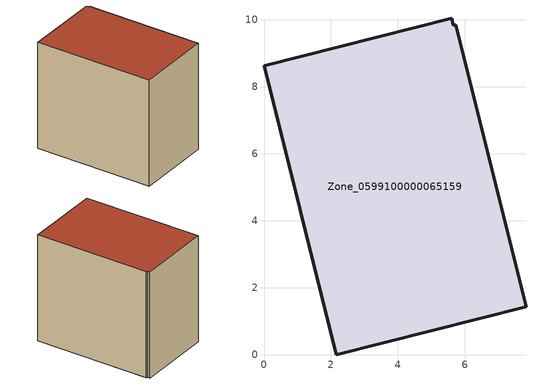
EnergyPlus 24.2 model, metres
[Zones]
Zone_0599100000065159
 floor ground (C_G): 5.72,9.85 7.83,1.42 2.17,0 0,8.63 5.61,10.04 5.65,9.84 z0
 wall outside (C_F): 2.17,0 7.83,1.42 5.72,9.85 5.65,9.84 5.61,10.04 0,8.63 2.17,0 z0:8.08
 roof outside (C_R): 7.83,1.42 5.72,9.85 5.65,9.84 5.61,10.04 0,8.63 2.17,0 z8.08
[BUILDING]
Pand.0599100000065159: North Axis=0; Terrain=City; Loads Convergence Tolerance Value=0.04; Temperature Convergence Tolerance Value=0.4; Solar Distribution=FullExterior; Maximum Number of Warmup Days=25; Minimum Number of Warmup Days=1
[Site:Location]
Rotterdam.The.Hague.AP_ZH_NLD Design_Conditions: Latitude=51.96; Longitude=4.45; Time Zone=1; Elevation=-4.5
[SITE:GROUNDTEMPERATURE:BUILDINGSURFACE]
18, 18, 18, 18, 18, 18, 18, 18, 18, 18, 18, 18
[MATERIAL] Thermal Absorptance=0.9; Solar Absorptance=0.7; Visible Absorptance=0.7
Name | Roughness | Thickness | Conductivity | Density | Specific Heat
G.TI.1965-1974 | MediumSmooth | 0.15 | 0.882353 | 540 | 1210
F.TI.1965-1974 | Rough | 0.3 | 0.697674 | 1920 | 840
R.TI.1965-1974 | MediumRough | 0.2 | 0.232558 | 1500 | 1000
[CONSTRUCTION]
C_G: G.TI.1965-1974
C_F: F.TI.1965-1974
C_R: R.TI.1965-1974
[ZONE]
Zone_0599100000065159: Type=1; Multiplier=1; Ceiling Height=Autocalculate; Volume=Autocalculate; Floor Area=autocalculate; Part of Total Floor Area=Yes
[ZONEINFILTRATION:DESIGNFLOWRATE]
Infil_Zone_0599100000065159: Zone or ZoneList or Space or SpaceList=Zone_0599100000065159; Schedule=AlwaysOn; Design Flow Rate Calculation Method=Flow/Area; Flow Rate per Floor Area=0.003; Constant Term Coefficient=1; Temperature Term Coefficient=0; Velocity Term Coefficient=0; Velocity Squared Term Coefficient=0
[HVACTEMPLATE:ZONE:IDEALLOADSAIRSYSTEM]
Zone_0599100000065159: Maximum Heating Supply Air Temperature=50; Minimum Cooling Supply Air Temperature=13; Maximum Heating Supply Air Humidity Ratio=0.0156; Minimum Cooling Supply Air Humidity Ratio=0.0077; Heating Limit=NoLimit; Cooling Limit=NoLimit; Dehumidification Control Type=ConstantSensibleHeatRatio; Cooling Sensible Heat Ratio=0.7; Dehumidification Setpoint=60; Humidification Control Type=None; Humidification Setpoint=30; Outdoor Air Method=None; Outdoor Air Flow Rate per Person=0.00944; Outdoor Air Flow Rate per Zone Floor Area=0; Outdoor Air Flow Rate per Zone=0; Demand Controlled Ventilation Type=None; Outdoor Air Economizer Type=NoEconomizer; Heat Recovery Type=None; Sensible Heat Recovery Effectiveness=0.7; Latent Heat Recovery Effectiveness=0.65
[ZONECONTROL:THERMOSTAT]
ThermostatControl_Zone_0599100000065159: Zone or ZoneList=Zone_0599100000065159; Control Type Schedule=DualSetpointControlType; Control 1=Thermostat_Zone_0599100000065159; Temperature Difference Between Cutout And Setpoint=0
[THERMOSTATSETPOINT:DUALSETPOINT]
Thermostat_Zone_0599100000065159: Heating Setpoint Temperature Schedule=HeatingSetpoint_Zone_0599100000065159; Cooling Setpoint Temperature Schedule=CoolingSetpoint_Zone_0599100000065159
[SCHEDULE:COMPACT]
HeatingSetpoint_Zone_0599100000065159: Through: 12/31, For: AllDays, Until: 24:00, 21
CoolingSetpoint_Zone_0599100000065159: Through: 12/31, For: AllDays, Until: 24:00, 24
DualSetpointControlType: Through: 12/31, For: AllDays, Until: 24:00, 4
AlwaysOn: Through: 12/31, For: AllDays, Until: 24:00, 1
